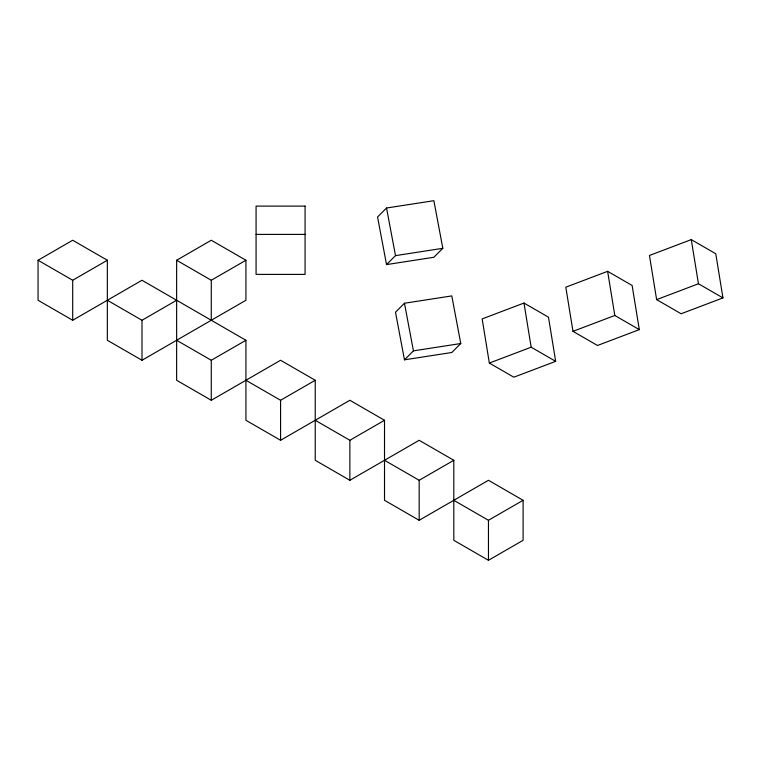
<?xml version="1.0" encoding="UTF-8"?>
<svg xmlns="http://www.w3.org/2000/svg" width="761" height="761" viewBox="0 0 761 761"><rect width="100%" height="100%" fill="white"/><g stroke="black" fill="none" stroke-linecap="round" stroke-linejoin="round"><path stroke-width="1.14" d="M386.531 208.019L377.561 216.99L386.531 264.6L433.865 257.275L442.826 248.305L433.865 200.695L386.531 208.019L395.501 255.629L386.531 264.6M404.462 303.239L395.501 312.21L404.462 359.82L451.796 352.495L460.766 343.534L451.796 295.915L404.462 303.239L413.432 350.85L404.462 359.82M38.05 260.252L72.695 240.248L107.339 260.252L107.339 340.272L141.993 360.267L245.927 300.262L245.927 260.252L211.282 240.248L176.638 260.252L176.638 380.272L211.282 400.276L280.581 360.267L315.225 380.272L315.225 460.291L349.87 480.286L419.168 440.286L453.813 460.281L453.813 540.3L488.457 560.305L523.102 540.3L523.102 500.291L488.457 480.286L419.168 520.296L384.514 500.291L384.514 420.281L349.87 400.276L280.581 440.286L245.927 420.281L245.927 340.272L141.993 280.257L72.695 320.267L38.05 300.262L38.05 260.252L72.695 280.257L107.339 260.252M107.339 300.262L141.993 320.267L176.638 300.262M176.638 260.252L211.282 280.257L245.927 260.252M176.638 340.272L211.282 360.267L245.927 340.272M245.927 380.272L280.581 400.276L315.225 380.272M315.225 420.281L349.87 440.286L384.514 420.281M384.514 460.281L419.168 480.286L453.813 460.281M453.813 500.291L488.457 520.296L523.102 500.291M523.987 303.049L482.16 318.907L489.342 363.064L513.837 377.199L555.663 361.342L548.481 317.194L523.987 303.049L531.159 347.197L555.663 361.342M607.63 271.325L565.813 287.192L572.985 331.339L597.48 345.484L639.307 329.618L632.134 285.47L607.63 271.325L614.802 315.482L639.307 329.618M691.273 239.61L649.456 255.468L656.629 299.615L681.124 313.76L722.95 297.903L715.778 253.755L691.273 239.61L698.455 283.758L722.95 297.903M489.342 363.064L531.159 347.197M572.985 331.339L614.802 315.482M656.629 299.615L698.455 283.758M395.501 255.629L442.826 248.305M413.432 350.85L460.766 343.534M256.077 234.398L305.075 234.398M488.457 520.296L488.457 560.305M419.168 480.286L419.168 520.296M349.87 440.286L349.87 480.286M280.581 400.276L280.581 440.286M211.282 280.257L211.282 320.267M211.282 360.267L211.282 400.276M141.993 320.267L141.993 360.267M72.695 280.257L72.695 320.267M305.075 206.107L256.077 206.107L256.077 274.398L305.075 274.398L305.075 206.107"/></g></svg>
